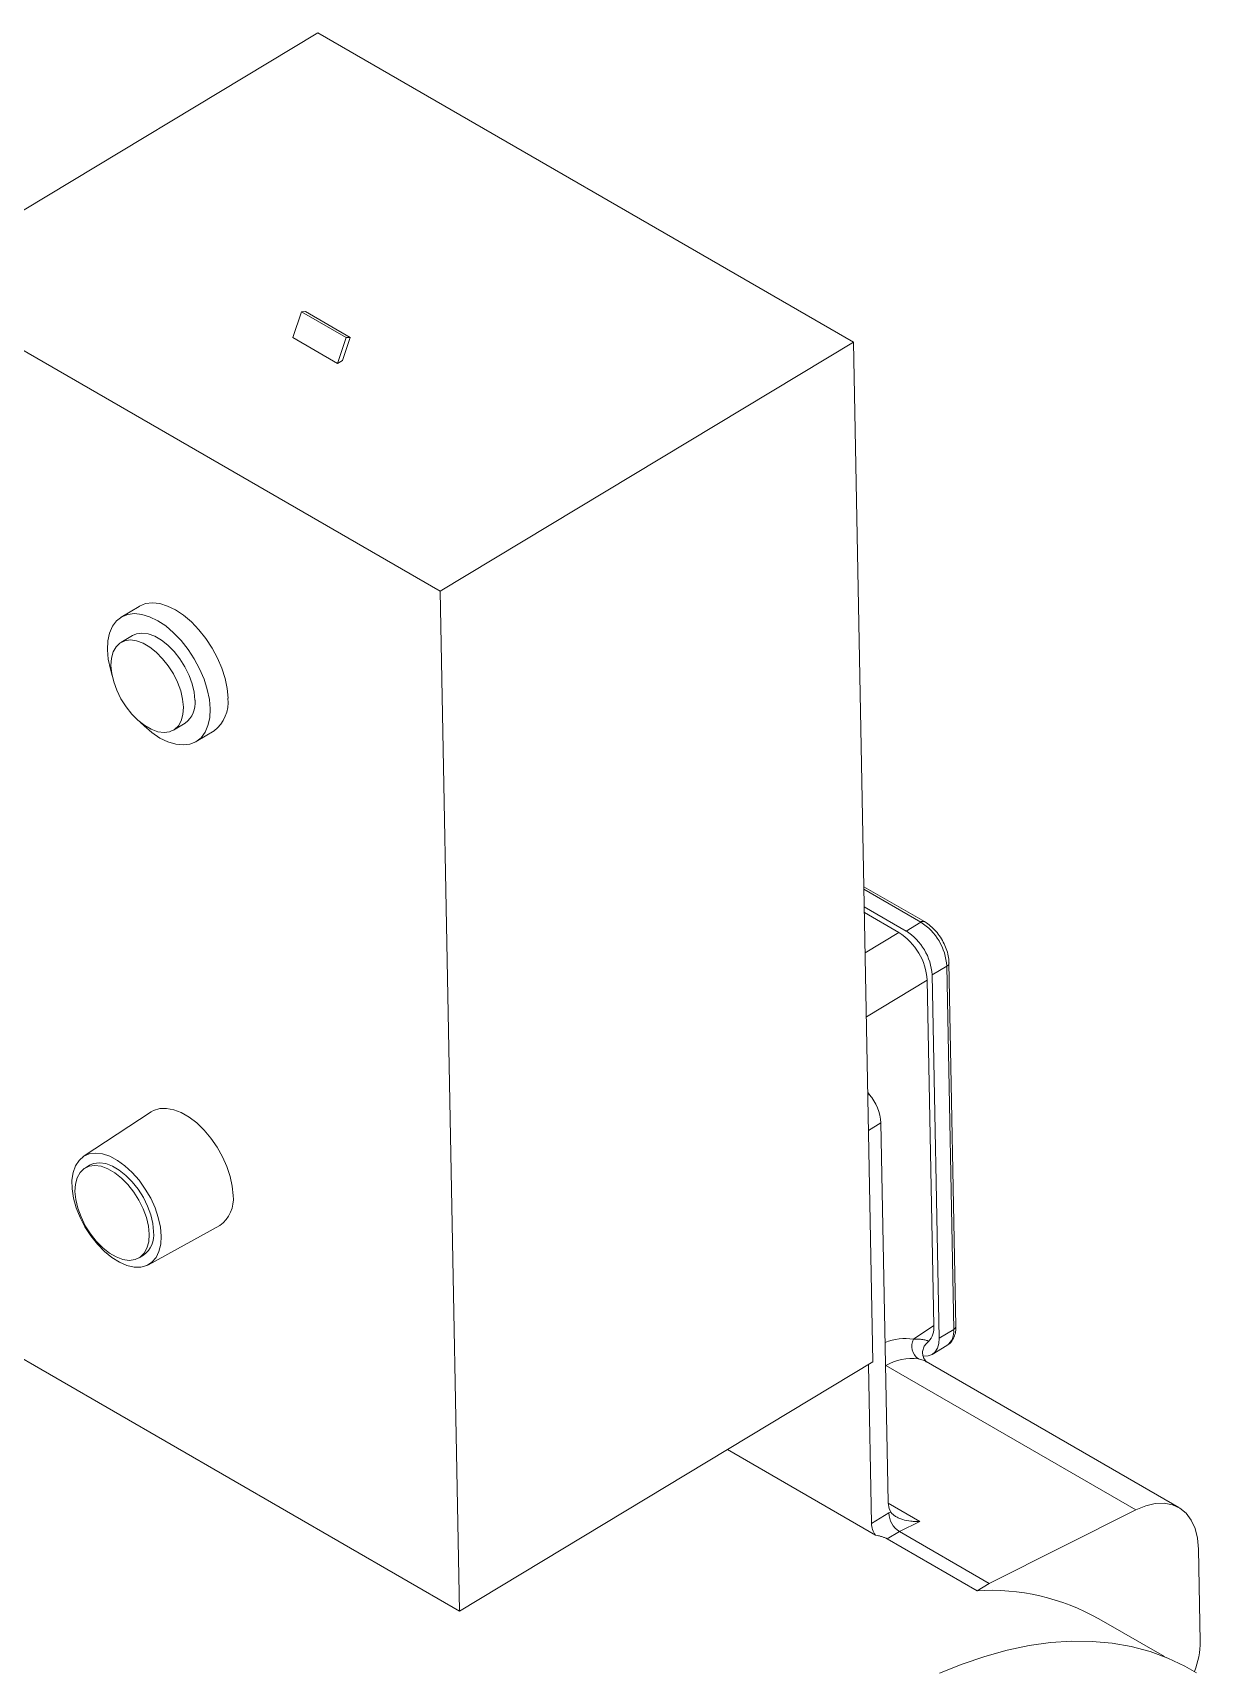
# Paper-space layout '_Isometric' of a CAD drawing. Header units: inches. Extents: x -15.5 to 15.5, y -11.8 to 15.
# Drawn here: x -3.17 to 6.08, y 2.06 to 15.04 of the extents above; entities that cross this region are included whole.
import ezdxf

# ---------------------------------------------------------------- set-up
doc = ezdxf.new("R2010")
doc.units = ezdxf.units.IN
doc.header["$MEASUREMENT"] = 0

psp = doc.layouts.new('_Isometric')

# ---------------------------------------------------------------- linework, layer by layer
at = {"color": 7, "linetype": 'Continuous', "lineweight": 15}
for p, q in [((-4.185, 13.067), (-0.912, 15.039)), ((3.33, 12.59), (-0.912, 15.039)), ((0.057, 10.618), (-4.185, 13.067)), ((-1.041, 12.831), (-1.11, 12.626)), ((-1.009, 12.832), (-1.041, 12.831)), ((-0.687, 12.627), (-1.041, 12.831)), ((-0.655, 12.628), (-1.009, 12.832)), ((-0.756, 12.422), (-1.11, 12.626)), ((-0.687, 12.627), (-0.756, 12.422)), ((-0.716, 12.446), (-0.655, 12.628)), ((-0.655, 12.628), (-0.687, 12.627)), ((0.057, 10.618), (3.33, 12.59)), ((3.485, 4.516), (3.33, 12.59)), ((-0.756, 12.422), (-0.716, 12.446)), ((0.212, 2.544), (0.057, 10.618)), ((-2.326, 10.498), (-2.467, 10.413)), ((-2.379, 10.268), (-2.471, 10.212)), ((-2.053, 9.518), (-1.961, 9.574)), ((-1.874, 9.428), (-1.732, 9.513)), ((3.894, 8.002), (3.413, 8.279)), ((3.747, 7.928), (3.416, 8.119)), ((3.691, 7.915), (3.417, 8.074)), ((3.747, 7.928), (3.863, 7.998)), ((4.142, 4.8), (4.087, 7.676)), ((3.967, 4.804), (3.915, 7.539)), ((4.07, 7.65), (3.954, 7.581)), ((3.954, 7.581), (4.009, 4.704)), ((4.125, 4.774), (4.07, 7.65)), ((3.457, 6.634), (3.444, 6.649)), ((-2.23, 6.496), (-2.768, 6.142)), ((3.606, 3.407), (3.548, 6.408)), ((-2.719, 6.073), (-2.754, 6.051)), ((-2.252, 5.286), (-1.688, 5.597)), ((-2.326, 5.34), (-2.291, 5.362)), ((-4.031, 4.993), (0.212, 2.544)), ((3.805, 4.696), (3.967, 4.804)), ((3.925, 4.678), (3.914, 4.668)), ((4.009, 4.704), (4.125, 4.774)), ((3.954, 4.576), (4.07, 4.646)), ((0.212, 2.544), (3.485, 4.516)), ((3.449, 4.494), (3.473, 3.238)), ((5.567, 3.346), (3.588, 4.488)), ((5.907, 3.364), (3.907, 4.519)), ((3.506, 3.144), (2.333, 3.822)), ((3.473, 3.238), (3.611, 3.321)), ((3.611, 3.321), (3.626, 3.328)), ((3.856, 3.254), (3.694, 3.173)), ((4.405, 2.763), (5.567, 3.346)), ((3.694, 3.173), (3.598, 3.115)), ((4.309, 2.705), (3.598, 3.115)), ((4.405, 2.763), (3.694, 3.173)), ((6.077, 2.303), (6.063, 3.034)), ((4.309, 2.705), (4.405, 2.763)), ((5.793, 2.183), (5.273, 2.482))]:
    psp.add_line(p, q, dxfattribs=at)
at = {"color": 8, "linetype": 'Continuous', "lineweight": 15}
for p, q in [((3.863, 7.998), (3.413, 8.258)), ((3.423, 7.754), (3.691, 7.915)), ((3.915, 7.539), (3.433, 7.248)), ((3.444, 6.627), (3.457, 6.634)), ((3.45, 6.349), (3.548, 6.408)), ((3.585, 4.49), (3.588, 4.488)), ((3.588, 4.488), (3.585, 4.487)), ((3.606, 3.398), (3.856, 3.254))]:
    psp.add_line(p, q, dxfattribs=at)
at = {"color": 7, "linetype": 'Continuous', "lineweight": 15, "flags": 128}
for points in [[(-1.622, 9.771), (-1.629, 9.847), (-1.645, 9.926), (-1.671, 10.008), (-1.705, 10.089), (-1.748, 10.168), (-1.797, 10.244), (-1.852, 10.313), (-1.912, 10.375), (-1.974, 10.428), (-2.038, 10.47), (-2.101, 10.501), (-2.163, 10.52), (-2.221, 10.526), (-2.275, 10.52), (-2.323, 10.5), (-2.326, 10.498)], [(-1.764, 9.686), (-1.77, 9.762), (-1.786, 9.841), (-1.812, 9.922), (-1.847, 10.004), (-1.889, 10.083), (-1.938, 10.158), (-1.994, 10.228), (-2.053, 10.29), (-2.115, 10.343), (-2.179, 10.385), (-2.243, 10.416), (-2.304, 10.435), (-2.363, 10.441), (-2.416, 10.434), (-2.464, 10.415), (-2.504, 10.384), (-2.537, 10.341), (-2.56, 10.287), (-2.573, 10.225), (-2.577, 10.155), (-2.57, 10.08), (-2.554, 10.001), (-2.539, 9.949)], [(-1.884, 9.755), (-1.89, 9.818), (-1.905, 9.885), (-1.93, 9.952), (-1.963, 10.019), (-2.003, 10.082), (-2.048, 10.14), (-2.098, 10.19), (-2.15, 10.231), (-2.203, 10.262), (-2.255, 10.281), (-2.304, 10.287), (-2.348, 10.281), (-2.379, 10.268)], [(-1.976, 9.7), (-1.982, 9.763), (-1.997, 9.829), (-2.022, 9.897), (-2.055, 9.964), (-2.095, 10.027), (-2.14, 10.084), (-2.19, 10.135), (-2.242, 10.176), (-2.295, 10.206), (-2.347, 10.225), (-2.395, 10.232), (-2.44, 10.226), (-2.478, 10.208), (-2.509, 10.178), (-2.531, 10.138), (-2.545, 10.088), (-2.549, 10.031), (-2.543, 9.968), (-2.527, 9.901), (-2.502, 9.834), (-2.47, 9.767), (-2.43, 9.704), (-2.384, 9.646), (-2.335, 9.596), (-2.282, 9.555), (-2.23, 9.525), (-2.178, 9.506), (-2.129, 9.499), (-2.085, 9.505), (-2.046, 9.523), (-2.015, 9.553), (-1.993, 9.593), (-1.98, 9.643), (-1.976, 9.7)], [(-2.317, 9.581), (-2.287, 9.552), (-2.225, 9.499), (-2.161, 9.456), (-2.098, 9.425), (-2.036, 9.407), (-1.978, 9.401), (-1.924, 9.407), (-1.876, 9.426), (-1.836, 9.458), (-1.804, 9.501), (-1.781, 9.554), (-1.767, 9.616), (-1.764, 9.686)], [(-1.582, 5.835), (-1.588, 5.908), (-1.605, 5.984), (-1.631, 6.063), (-1.665, 6.141), (-1.708, 6.216), (-1.757, 6.287), (-1.812, 6.352), (-1.87, 6.408), (-1.931, 6.454), (-1.992, 6.49), (-2.052, 6.513), (-2.11, 6.524), (-2.163, 6.522), (-2.211, 6.506), (-2.23, 6.496)], [(-2.151, 5.513), (-2.158, 5.584), (-2.174, 5.659), (-2.2, 5.736), (-2.234, 5.812), (-2.277, 5.885), (-2.326, 5.954), (-2.38, 6.016), (-2.438, 6.069), (-2.497, 6.112), (-2.557, 6.144), (-2.616, 6.163), (-2.671, 6.17), (-2.721, 6.163), (-2.765, 6.144), (-2.802, 6.112), (-2.83, 6.07), (-2.849, 6.017), (-2.858, 5.955), (-2.856, 5.886), (-2.845, 5.813), (-2.824, 5.737), (-2.793, 5.66), (-2.755, 5.585), (-2.709, 5.514), (-2.657, 5.449), (-2.601, 5.391), (-2.542, 5.343), (-2.482, 5.305), (-2.423, 5.28), (-2.366, 5.267), (-2.313, 5.266), (-2.265, 5.279), (-2.225, 5.305), (-2.192, 5.342), (-2.169, 5.39), (-2.155, 5.448), (-2.151, 5.513)], [(-2.247, 5.527), (-2.253, 5.591), (-2.269, 5.659), (-2.294, 5.728), (-2.328, 5.797), (-2.368, 5.861), (-2.415, 5.92), (-2.466, 5.972), (-2.519, 6.014), (-2.574, 6.045), (-2.627, 6.065), (-2.677, 6.071), (-2.722, 6.065), (-2.761, 6.047), (-2.793, 6.016), (-2.816, 5.975), (-2.83, 5.924), (-2.834, 5.865), (-2.827, 5.801), (-2.811, 5.733), (-2.786, 5.664), (-2.753, 5.595), (-2.712, 5.531), (-2.665, 5.472), (-2.614, 5.42), (-2.561, 5.378), (-2.507, 5.347), (-2.454, 5.327), (-2.404, 5.32), (-2.358, 5.326), (-2.319, 5.345), (-2.287, 5.376), (-2.264, 5.417), (-2.25, 5.468), (-2.247, 5.527)], [(-2.211, 5.548), (-2.217, 5.612), (-2.233, 5.68), (-2.259, 5.75), (-2.292, 5.818), (-2.333, 5.883), (-2.38, 5.942), (-2.431, 5.993), (-2.484, 6.035), (-2.538, 6.067), (-2.591, 6.086), (-2.641, 6.093), (-2.687, 6.087), (-2.719, 6.073)], [(3.882, 4.564), (3.888, 4.563), (3.923, 4.564), (3.953, 4.575), (3.977, 4.596), (3.995, 4.625), (4.006, 4.662), (4.009, 4.704)], [(5.567, 3.346), (5.645, 3.378), (5.72, 3.396), (5.792, 3.399), (5.857, 3.386), (5.916, 3.359), (5.966, 3.318), (6.006, 3.264), (6.036, 3.197), (6.055, 3.12), (6.063, 3.034)], [(6.048, 2.054), (5.955, 2.108), (5.82, 2.172), (5.679, 2.223), (5.531, 2.262), (5.379, 2.289), (5.221, 2.303), (5.058, 2.305), (4.891, 2.294), (4.721, 2.27), (4.547, 2.234), (4.371, 2.185), (4.192, 2.124), (4.011, 2.051)]]:
    psp.add_lwpolyline(points, dxfattribs=at)
at = {"color": 7, "linetype": 'Continuous', "lineweight": 15}
for centre, radius, start, end in [((-2.077, 9.731), 0.195, 306.5383, 7.3026), ((-1.905, 9.739), 0.284, 307.4101, 6.4307), ((3.507, 7.55), 0.448, 3.8989, 57.5522), ((3.623, 7.62), 0.448, 3.8989, 57.5522), ((3.431, 7.506), 0.485, 3.8945, 57.5565), ((3.16, 6.382), 0.389, 3.8477, 40.387), ((-1.835, 5.805), 0.255, 305.2679, 6.857), ((-2.41, 5.522), 0.2, 306.5383, 7.3026), ((3.802, 4.789), 0.166, 317.8534, 5.1583), ((3.917, 4.641), 0.124, 153.6169, 234.5115), ((3.789, 4.154), 0.39, 81.7562, 121.0386), ((3.762, 3.405), 0.156, 179.2806, 209.3766), ((3.792, 3.325), 0.181, 181.3137, 237.2186), ((3.653, 3.249), 0.181, 183.4589, 215.4664), ((4.415, 0.963), 1.745, 60.5368, 93.4792), ((5.428, 2.306), 0.649, 338.2277, 359.7402)]:
    psp.add_arc(centre, radius, start, end, dxfattribs=at)
at = {"color": 8, "linetype": 'Continuous', "lineweight": 15}
for centre, radius, start, end in [((3.881, 7.974), 0.0302, 65.5129, 127.4899), ((4.057, 7.678), 0.0305, 295.0069, 356.1482), ((3.739, 4.279), 0.422, 80.928, 111.8432), ((3.986, 4.757), 0.139, 306.8923, 6.9486), ((4.112, 4.802), 0.0305, 295.0049, 356.1713)]:
    psp.add_arc(centre, radius, start, end, dxfattribs=at)
at = {"color": 7, "linetype": 'Continuous', "lineweight": 15}
for points, knots in [([(4.087, 7.676), (4.087, 7.686), (4.085, 7.713), (4.076, 7.759), (4.056, 7.814), (4.028, 7.867), (3.993, 7.916), (3.953, 7.959), (3.919, 7.986), (3.899, 7.999), (3.894, 8.002)], [0, 0, 0, 0, 0.079634, 0.225319, 0.370322, 0.514707, 0.659129, 0.804389, 0.951457, 1, 1, 1, 1]), ([(3.805, 4.696), (3.822, 4.697), (3.837, 4.697), (3.864, 4.695), (3.877, 4.694), (3.899, 4.69), (3.908, 4.687), (3.92, 4.683), (3.924, 4.68), (3.925, 4.678)], [0, 0, 0, 0, 0.25, 0.25, 0.5, 0.5, 0.75, 0.75, 1, 1, 1, 1]), ([(4.068, 4.647), (4.074, 4.65), (4.092, 4.659), (4.114, 4.686), (4.133, 4.723), (4.142, 4.762), (4.142, 4.789), (4.142, 4.8)], [0, 0, 0, 0, 0.119998, 0.350755, 0.581134, 0.822772, 1, 1, 1, 1]), ([(3.908, 4.518), (3.908, 4.518), (3.907, 4.519), (3.898, 4.528), (3.886, 4.546), (3.877, 4.574), (3.878, 4.608), (3.89, 4.64), (3.905, 4.661), (3.913, 4.667), (3.914, 4.668)], [0, 0, 0, 0, 0.121426, 0.26773, 0.405481, 0.545138, 0.690379, 0.838033, 0.981769, 1, 1, 1, 1]), ([(3.626, 3.328), (3.63, 3.322), (3.635, 3.316), (3.648, 3.304), (3.656, 3.298), (3.672, 3.288), (3.681, 3.284), (3.7, 3.275), (3.71, 3.272), (3.741, 3.262), (3.763, 3.258), (3.797, 3.254), (3.809, 3.254), (3.826, 3.253), (3.832, 3.253), (3.844, 3.253), (3.85, 3.254), (3.856, 3.254)], [0, 0, 0, 0, 0.125, 0.125, 0.25, 0.25, 0.375, 0.375, 0.5, 0.5, 0.75, 0.75, 0.875, 0.875, 0.9375, 0.9375, 1, 1, 1, 1]), ([(3.598, 3.115), (3.595, 3.117), (3.592, 3.119), (3.585, 3.122), (3.581, 3.124), (3.57, 3.128), (3.562, 3.131), (3.545, 3.136), (3.538, 3.138), (3.522, 3.141), (3.514, 3.143), (3.506, 3.144)], [0, 0, 0, 0, 0.125, 0.125, 0.25, 0.25, 0.5, 0.5, 0.75, 0.75, 1, 1, 1, 1])]:
    psp.add_open_spline(points, degree=3, knots=knots, dxfattribs=at)
at = {"color": 8, "linetype": 'Continuous', "lineweight": 15}
psp.add_open_spline([(3.906, 4.518), (3.904, 4.52), (3.894, 4.527), (3.871, 4.534), (3.85, 4.539), (3.845, 4.54)], degree=3, knots=[0, 0, 0, 0, 0.20362, 0.778518, 1, 1, 1, 1], dxfattribs=at)

doc.saveas('drawing.dxf')
